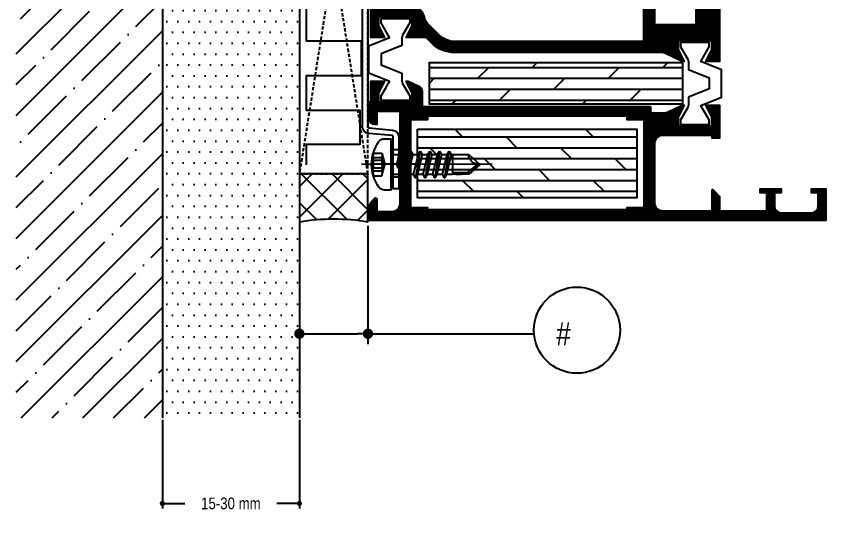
# Model space of a CAD drawing. Header units: millimetres. Extents: x -1821 to 14707, y -2864 to 1473.
# Drawn here: x 3459.9 to 3578, y -1457.4 to -1383.8 of the extents above; entities that cross this region are included whole.
import ezdxf

# ---------------------------------------------------------------- set-up
doc = ezdxf.new("R2010")
doc.units = ezdxf.units.MM
for name, pattern in [('AUSGEZOGEN', [0]), ('CENTER', [50.800000000000004, 31.75, -6.35, 6.35, -6.35]), ('GESTRICHELT', [0.75, 0.5, -0.25]), ('VERDECKT', [9.524999999999999, 6.35, -3.175])]:
    doc.linetypes.add(name, pattern=pattern)
for name, color, linetype in [('00TXT', 7, 'AUSGEZOGEN'), ('as_par', 3, 'Continuous'), ('as_sch', 3, 'Continuous'), ('CENT_18', 3, 'CENTER'), ('CENTER25', 2, 'CENTER'), ('CONST25', 2, 'Continuous'), ('CONST35', 7, 'Continuous'), ('DICHT_PAR', 3, 'Continuous'), ('HIDE_18', 3, 'VERDECKT'), ('HIDE_25', 2, 'GESTRICHELT'), ('is_par', 3, 'Continuous'), ('is_sch', 3, 'Continuous'), ('leiste_par', 3, 'Continuous')]:
    doc.layers.add(name, color=color, linetype=linetype)
doc.layers.add('AM_5', color=3, linetype='Continuous', lineweight=25)
doc.styles.add('BEMSTIL', font='8SIMPLEX.SHX', dxfattribs={"width": 0.85})
doc.dimstyles.new('Dok-1zu2-PUNKT', dxfattribs={"dimscale": 0.5, "dimtxt": 3.4, "dimasz": 1.5, "dimexe": 1.5, "dimexo": 0.6, "dimgap": 1.5, "dimtad": 0, "dimlfac": 2, "dimdsep": 46, "dimtxsty": 'BEMSTIL', "dimblk": 'PUNKT', "dimblk1": 'PUNKT', "dimblk2": 'PUNKT', "dimcen": 0, "dimclrd": 3, "dimclre": 3, "dimclrt": 3, "dimadec": 0, "dimazin": 0, "dimtfac": 0.7, "dimtofl": 0, "dimtmove": 0, "dimatfit": 3, "dimfxl": 1, "dimtolj": 1, "dimarcsym": 0})
doc.dimstyles.new('Dok-1zu2-PUNKT$0', dxfattribs={"dimscale": 0.5, "dimtxt": 3.4, "dimasz": 1.5, "dimexe": 1.5, "dimexo": 0.6, "dimgap": 1.5, "dimtad": 0, "dimlfac": 2, "dimdsep": 46, "dimtxsty": 'BEMSTIL', "dimblk": 'PUNKT', "dimblk1": 'PUNKT', "dimblk2": 'PUNKT', "dimcen": 0, "dimclrd": 3, "dimclre": 3, "dimclrt": 3, "dimadec": 0, "dimazin": 0, "dimtfac": 0.7, "dimtofl": 0, "dimtmove": 0, "dimatfit": 3, "dimfxl": 1, "dimtolj": 1, "dimarcsym": 0})

# ---------------------------------------------------------------- blocks, each defined once
blk = doc.blocks.new('B-LL1021351')
at = {"layer": 'as_sch'}
h = blk.add_hatch(dxfattribs=at)
h.set_pattern_fill('_U', color=256, scale=0.2, angle=90, style=0, pattern_type=0)
h.set_pattern_definition([(90, (8.079554182062125, 29.43989028141033), (-0.2, 1.224606353822377e-17), [])])
edge = h.paths.add_edge_path()
edge.add_line((16.80000014944312, 41.19727941421419), (15.90000024883136, 41.19727941421414))
edge.add_line((15.90000024883136, 41.19727941421414), (15.90000024883084, 43.21662934013875))
edge.add_arc((17.10000024883082, 43.21662934013915), 1.199999999999999, 155.0000000000003, 180.0000000000183, ccw=False)
edge.add_line((16.01243090438685, 43.72377125422798), (16.99999999999937, 45.84162001425037))
edge.add_line((16.99999999999937, 45.84162001425037), (16.99999999999937, 46.12367428397178))
edge.add_line((16.99999999999937, 46.12367428397178), (15.24721359549932, 45.24728108172175))
edge.add_line((15.24721359549932, 45.24728108172178), (13.99999999999936, 45.24728108172178))
edge.add_line((13.99999999999937, 45.24728108172178), (13.99999999999937, 50.14728108172179))
edge.add_line((13.99999999999937, 50.14728108172176), (15.24721359549933, 50.14728108172176))
edge.add_line((15.24721359549932, 50.14728108172176), (16.99999999999936, 49.27088787947173))
edge.add_line((16.99999999999937, 49.27088787947176), (16.99999999999937, 51.29728021635563))
edge.add_line((16.99999999999937, 51.29728021635563), (12.19999999999956, 51.29728344756904))
edge.add_line((12.19999999999956, 51.29728344756904), (12.19999999999956, 50.1972810817218))
edge.add_line((12.19999999999956, 50.1972810817218), (12.59999999999965, 50.1972810817218))
edge.add_line((12.59999999999965, 50.1972810817218), (12.59999999999965, 42.99728508172188))
edge.add_arc((11.39999999999965, 42.99728508172188), 1.199999999999999, -90, 0, ccw=False)
edge.add_line((11.39999999999965, 41.7972850817219), (2.799999999999741, 41.7972850817219))
edge.add_arc((2.799999999999741, 42.99728508172188), 1.200000000000003, 180, 270, ccw=False)
edge.add_line((1.599999999999739, 42.99728508172188), (1.599999999999739, 50.19728508172176))
edge.add_line((1.599999999999739, 50.19728508172176), (4.666364272416246, 50.19728508172187))
edge.add_line((4.666364272416246, 50.19728508172187), (4.705505270816687, 50.29177981090521))
edge.add_line((4.705505270816687, 50.29177981090521), (3.699999999999903, 51.29728508172172))
edge.add_line((3.699999999999903, 51.29728508172172), (1.599999999999739, 51.29728508172178))
edge.add_line((1.599999999999739, 51.29728508172178), (1.599999999999739, 58.1972850817219))
edge.add_line((1.599999999999739, 58.19728508172187), (4.200000000000017, 58.19728508172187))
edge.add_line((4.200000000000017, 58.19728508172187), (4.200000000000017, 57.19728508172187))
edge.add_line((4.200000000000017, 57.19728508172187), (4.800000000000011, 57.19728508172187))
edge.add_line((4.800000000000011, 57.19728508172187), (4.800000000000011, 60.29728508172187))
edge.add_line((4.800000000000011, 60.2972850817219), (4.200000000000017, 60.2972850817219))
edge.add_line((4.200000000000017, 60.2972850817219), (4.200000000000017, 59.2972850817219))
edge.add_line((4.200000000000017, 59.2972850817219), (2.300000000000011, 59.2972850817219))
edge.add_arc((2.300000000000011, 60.2972850817219), 1, 180, 270.0000000000001, ccw=False)
edge.add_line((1.300000000000011, 60.2972850817219), (1.300000000000011, 64.6972850817219))
edge.add_arc((2.300000000000011, 64.69728508172187), 0.999999999999998, 89.99999999999989, 180, ccw=False)
edge.add_line((2.300000000000011, 65.69728508172187), (4.200000000000017, 65.69728508172187))
edge.add_line((4.200000000000017, 65.69728508172187), (4.200000000000017, 64.69728508172187))
edge.add_line((4.200000000000017, 64.69728508172187), (4.800000000000011, 64.69728508172187))
edge.add_line((4.800000000000011, 64.69728508172187), (4.800000000000011, 66.79728508172187))
edge.add_line((4.800000000000011, 66.7972850817219), (0.2000000000000171, 66.7972850817219))
edge.add_line((0.2000000000000171, 66.7972850817219), (0.2000000000000171, 0.1999999999999886))
edge.add_line((0.2000000000000028, 0.1999999999999886), (1.895836943965719, 0.1999999999999886))
edge.add_arc((1.895836943965719, 2), 1.799999999999996, 269.9999999999999, 314.9999999999998)
edge.add_line((3.168629150101509, 0.7272077938642099), (3.476215948935334, 1.034794592698006))
edge.add_line((3.476215948935319, 1.034794592698006), (3.366364272416135, 1.300000000000011))
edge.add_line((3.366364272416149, 1.300000000000011), (1.500000000000014, 1.300000000000011))
edge.add_line((1.5, 1.300000000000011), (1.5, 3.5))
edge.add_arc((2.700000000000003, 3.5), 1.2, 90, 180, ccw=False)
edge.add_line((2.700000000000003, 4.699999999999989), (16.10000000000001, 4.699999999999989))
edge.add_line((16.10000000000001, 4.699999999999989), (16.10000000000001, 1.299999999999983))
edge.add_line((16.10000000000001, 1.300000000000011), (14.19999999999999, 1.300000000000011))
edge.add_line((14.19999999999999, 1.299999999999983), (14.2, 1))
edge.add_arc((15, 1), 0.7999999999999954, 180.0000000000002, 270.0000000000004)
edge.add_line((15, 0.1999999999999886), (17.49999999999972, 0.1999999999999886))
edge.add_line((17.49999999999972, 0.1999999999999886), (17.4999999999997, 0.3999999999999773))
edge.add_line((17.49999999999972, 0.3999999999999773), (20.49999999999972, 0.3999999999999773))
edge.add_line((20.49999999999972, 0.4000000000000057), (20.4999999999997, 2.426392202250042))
edge.add_line((20.4999999999997, 2.426392202250014), (18.74721359549966, 1.549999000000014))
edge.add_line((18.74721359549966, 1.549999000000014), (17.4999999999997, 1.549999000000014))
edge.add_line((17.4999999999997, 1.549999000000014), (17.4999999999997, 6.44999900000002))
edge.add_line((17.4999999999997, 6.44999900000002), (18.74721359549966, 6.44999900000002))
edge.add_line((18.74721359549966, 6.44999900000002), (20.49999999999969, 5.57360579775002))
edge.add_line((20.49999999999969, 5.573605797749991), (20.4999999999997, 5.856677160535128))
edge.add_line((20.4999999999997, 5.856677160535156), (19.78437991351552, 7.431041329999715))
edge.add_arc((19.05608673319308, 7.099998970934053), 0.7999999999999616, 24.44395506557918, 89.99999999999363)
edge.add_line((19.05608673319317, 7.899998970934007), (16.80000014944341, 7.899998970934547))
edge.add_line((16.80000014944341, 7.899998970934547), (16.80000014944312, 41.19727941421419))
h.paths.add_polyline_path([(15.40000024883075, 8.700004950186042), (14.90000024883098, 8.700004950186042), (14.90000024883098, 6.200004950186042), (2.100000248830895, 6.200004950185928), (2.100000248830895, 8.700004950186042), (1.800000144223361, 8.700004950186042), (1.800000036415028, 37.79727941421439), (2.100000248830895, 37.79727941421427), (2.100000248830895, 40.2972794142143), (14.90000024883099, 40.29727941421419), (14.90000024883098, 37.79727941421416), (15.40000024883075, 37.79727941421405)], flags=16)
at = {"layer": 'is_sch'}
h = blk.add_hatch(dxfattribs=at)
h.set_pattern_fill('_U', color=256, scale=0.2, angle=90, style=0, pattern_type=0)
h.set_pattern_definition([(90, (38.50046598677734, 28.12631000053418), (-0.2, 1.224606353822377e-17), [])])
edge = h.paths.add_edge_path()
edge.add_arc((29.49999990501244, 12.66879085624376), 4.799999999999851, 179.9999999999986, 225.0000000000408)
edge.add_line((26.10588735531954, 9.274678306546008), (26.90000009962769, 8.480565562239093))
edge.add_line((26.90000009962769, 8.480565562239093), (26.90000009962759, 5.571329875835858))
edge.add_line((26.90000009962759, 5.571329875835829), (28.65278650412762, 6.447723078085829))
edge.add_line((28.65278650412762, 6.447723078085858), (29.90000009962758, 6.447723078085858))
edge.add_line((29.90000009962758, 6.447723078085858), (29.90000009962758, 1.547723078085852))
edge.add_line((29.90000009962758, 1.547723078085852), (28.65278650412762, 1.547723078085852))
edge.add_line((28.65278650412762, 1.547723078085852), (26.90000009962758, 2.42411628033588))
edge.add_line((26.90000009962758, 2.42411628033588), (26.90000009962758, 0.3977241841755017))
edge.add_line((26.90000009962756, 0.3977241841755017), (33.00000013790861, 0.397727419909387))
edge.add_line((33.00000013790861, 0.397727419909387), (33.00000013790876, 1.497726215791999))
edge.add_line((33.00000013790876, 1.497726215792028), (31.30000008977686, 1.497726215791999))
edge.add_line((31.30000008977686, 1.497726215791999), (31.30000024738767, 4.697733063487249))
edge.add_line((31.30000024738767, 4.69773306348722), (45.70000015269619, 4.697734354117472))
edge.add_line((45.70000015269619, 4.6977343541175), (45.69999999508552, 1.497726215791999))
edge.add_line((45.69999999508552, 1.497726215791999), (44.00000013790877, 1.497726215791971))
edge.add_line((44.00000013790877, 1.497726215791999), (44.00000013790888, 0.3977274199265537))
edge.add_line((44.00000013790888, 0.3977274199265537), (50.10105171051465, 0.3977241841582497))
edge.add_line((50.10105171051465, 0.3977241841582497), (50.10105171051465, 2.424116280335767))
edge.add_line((50.10105171051465, 2.424116280335767), (48.34826530601461, 1.547723078085738))
edge.add_line((48.34826530601461, 1.547723078085738), (47.10105171051465, 1.547723078085738))
edge.add_line((47.10105171051465, 1.547723078085738), (47.10105171051465, 6.447723078085744))
edge.add_line((47.10105171051465, 6.447723078085744), (48.34826530601461, 6.447723078085744))
edge.add_line((48.34826530601461, 6.447723078085744), (50.10105168903021, 5.571329886577956))
edge.add_line((50.10105168903021, 5.571329886577956), (50.10105149588445, 8.480565557525523))
edge.add_line((50.10105149588445, 8.480565557525523), (50.89516423278344, 9.274678283762285))
edge.add_arc((47.50105170587366, 12.66879085624345), 4.800000000000043, 314.9999996153564, 360.000000000001)
edge.add_line((52.30105170587372, 12.66879085624353), (52.30105170587318, 42.78817162247995))
edge.add_arc((53.50105170587319, 42.78817162247998), 1.20000000000001, 155.0000000000013, 180.0000000000013, ccw=False)
edge.add_line((52.41348236142919, 43.29531353656878), (53.60097986375258, 45.84191014838927))
edge.add_line((53.60097986375258, 45.8419101483893), (53.60052286672153, 46.12437971369692))
edge.add_line((53.60052286672153, 46.12437971369692), (51.8472135954993, 45.24772507808581))
edge.add_line((51.8472135954993, 45.24772507808581), (50.59999999999934, 45.24772507808581))
edge.add_line((50.59999999999935, 45.24772507808581), (50.59999999999935, 50.14772507808581))
edge.add_line((50.59999999999935, 50.14772507808581), (51.8472135954993, 50.14772507808581))
edge.add_line((51.8472135954993, 50.14772507808581), (53.59999999999933, 49.27133187583578))
edge.add_line((53.59999999999935, 49.27133187583578), (53.59999999999935, 51.29772407808582))
edge.add_line((53.59999999999935, 51.29772407808582), (45.69999999999975, 51.29772407808602))
edge.add_line((45.69999999999976, 51.29772407808602), (45.69999999999956, 47.89772407809591))
edge.add_line((45.69999999999956, 47.89772407809593), (48.20000000012688, 47.89772407821894))
edge.add_line((48.20000000012688, 47.89772407821894), (48.19999999999523, 41.79772407808582))
edge.add_line((48.19999999999523, 41.79772407808582), (28.79999999999954, 41.79772407808582))
edge.add_line((28.79999999999954, 41.79772407808582), (28.79999999999978, 47.89772407808584))
edge.add_line((28.79999999999978, 47.89772407808584), (31.30000000000602, 47.89772407808607))
edge.add_line((31.30000000000602, 47.89772407808607), (31.30000000011587, 51.29772407820607))
edge.add_line((31.30000000011587, 51.29772407820607), (23.39999999999937, 51.29772407808878))
edge.add_line((23.39999999999937, 51.29772407808878), (23.39999999999937, 49.27133187583578))
edge.add_line((23.39999999999937, 49.27133187583578), (25.15278640449941, 50.14772507808581))
edge.add_line((25.15278640449941, 50.14772507808581), (26.39999999999937, 50.14772507808581))
edge.add_line((26.39999999999937, 50.14772507808581), (26.39999999999937, 45.24772507808581))
edge.add_line((26.39999999999937, 45.24772507808581), (25.15278640449941, 45.24772507808581))
edge.add_line((25.15278640449941, 45.24772507808581), (23.39999999999937, 46.12411828033584))
edge.add_line((23.39999999999937, 46.12411828033581), (23.39999999999935, 45.84206401061439))
edge.add_line((23.39999999999937, 45.84206401061439), (24.58756924945682, 43.29531353656859))
edge.add_arc((23.49999990501283, 42.78817162247975), 1.199999999999995, -3.979039320256561e-13, 24.999999999999773, ccw=False)
edge.add_line((24.69999990501283, 42.78817162247975), (24.6999999050126, 12.66879085624387))
edge = h.paths.add_edge_path(flags=16)
edge.add_arc((29.4999999050126, 12.66879085624387), 3.2, 180, 225.0000000000406)
edge.add_line((27.23725820521724, 10.40604915644533), (28.99476436794701, 8.64854299371612))
edge.add_arc((29.84329250537074, 9.497071131140103), 1.200000000000001, 225.0000000000093, 260.2405423695951)
edge.add_arc((29.2499998609641, 6.047722810356447), 2.3, 24.474416672083407, 80.24054236959518, ccw=False)
edge.add_arc((32.43551207269796, 7.497726930659013), 1.200000000000001, 204.4744166720833, 269.9999999999999)
edge.add_line((32.43551207269796, 6.297726930658996), (44.56553973744431, 6.297726930658996))
edge.add_arc((44.56553973744431, 7.497726930659013), 1.2, 269.9999999999998, 335.5255833279145)
edge.add_arc((47.75105194917813, 6.047722810356362), 2.3, 99.75946162770782, 155.5255833279147, ccw=False)
edge.add_arc((47.15775906412391, 9.497071089748289), 1.200000000000004, 279.7594616277084, 314.9999999999853)
edge.add_line((48.00628720154755, 8.648542952324192), (49.76379340566955, 10.40604915644528))
edge.add_arc((47.50105170587376, 12.66879085624322), 3.199999999999879, 314.9999999999725, 360.0000000000063)
edge.add_line((50.70105170587364, 12.66879085624359), (50.70105170587367, 40.19772407808563))
edge.add_line((50.70105170587367, 40.1977240780856), (26.29999990501237, 40.19772407808594))
edge.add_line((26.29999990501237, 40.19772407808594), (26.2999999050126, 12.6687908562439))
h = blk.add_hatch(dxfattribs=at)
h.set_pattern_fill('_U', color=256, scale=0.2, angle=90, style=0, pattern_type=0)
h.set_pattern_definition([(90, (67.36502765796459, 23.95932698303045), (-0.2, 1.224606353822377e-17), [])])
edge = h.paths.add_edge_path()
edge.add_line((76.79999999999964, 41.79817307444992), (64.79999999999964, 41.79817307444966))
edge.add_line((64.79999999999964, 41.79817307444969), (64.79999999999964, 44.39817307444972))
edge.add_line((64.79999999999964, 44.39817307444969), (66.37936788635221, 44.39817307444974))
edge.add_line((66.37936788635221, 44.39817307444974), (66.51477246289565, 44.65491951966993))
edge.add_arc((74.99999999999966, 50.31538890334934), 10.2, 180.0000000000001, 213.7071317649712, ccw=False)
edge.add_line((64.79999999999964, 50.31538890334934), (64.79999999999964, 51.29816807444985))
edge.add_line((64.79999999999964, 51.29816807444985), (59.99999999999937, 51.29816807444985))
edge.add_line((59.99999999999937, 51.29816807444985), (59.99999999999937, 49.27177587219981))
edge.add_line((59.99999999999937, 49.27177587219981), (61.75278640449943, 50.14816907444984))
edge.add_line((61.75278640449943, 50.14816907444981), (62.99999999999937, 50.14816907444981))
edge.add_line((62.99999999999937, 50.14816907444981), (62.99999999999937, 45.24816907444981))
edge.add_line((62.99999999999937, 45.24816907444983), (61.75278640449943, 45.24816907444983))
edge.add_line((61.75278640449943, 45.24816907444983), (59.99999999999937, 46.12456227669986))
edge.add_line((59.99999999999937, 46.12456227669986), (59.99999999999937, 45.84250798835745))
edge.add_line((59.99999999999937, 45.84250798835743), (60.98756897649452, 43.72465850240394))
edge.add_arc((59.89999954203961, 43.21751678134416), 1.200000000000013, -1.5290879673557356e-11, 24.999989830763127, ccw=False)
edge.add_line((61.09999954203963, 43.21751678134385), (61.09999954203909, 41.19816740694216))
edge.add_line((61.09999954203909, 41.19816740694216), (60.19999995042497, 41.19816740694228))
edge.add_line((60.19999995042497, 41.1981674069423), (60.19999995042465, 7.900886963661975))
edge.add_line((60.19999995042465, 7.900886963661975), (57.94391326680599, 7.900886963662089))
edge.add_arc((57.94391326680601, 7.100886963662219), 0.7999999999998861, 90, 155.5560449344181)
edge.add_line((57.21562008648365, 7.431929322727882), (56.49999999999949, 5.857565153263067))
edge.add_line((56.49999999999949, 5.857565153263067), (56.49999999999949, 5.574493790477902))
edge.add_line((56.49999999999949, 5.574493790477902), (58.25278640449953, 6.450886992727931))
edge.add_line((58.25278640449953, 6.450886992727931), (59.49999999999949, 6.450886992727931))
edge.add_line((59.49999999999949, 6.450886992727931), (59.49999999999949, 1.550886992727925))
edge.add_line((59.49999999999949, 1.550886992727925), (58.25278640449953, 1.550886992727925))
edge.add_line((58.25278640449953, 1.550886992727925), (56.49999999999949, 2.427280194977953))
edge.add_line((56.49999999999949, 2.427280194977953), (56.49999999999949, 0.4008879927279168))
edge.add_line((56.49999999999949, 0.4008879927279168), (59.49999999999949, 0.4008879927279168))
edge.add_line((59.49999999999949, 0.4008879927279168), (59.49999999999949, 0.200887992727985))
edge.add_line((59.49999999999949, 0.200887992727985), (61.99999999999966, 0.2008879927280418))
edge.add_arc((61.99999999999966, 1.000887992728025), 0.7999999999999987, 270.0000000000001, 360.0000000000002)
edge.add_line((62.79999999999964, 1.000887992728025), (62.79999999999964, 1.300887992728008))
edge.add_line((62.79999999999964, 1.300887992728036), (60.89999999999964, 1.300887992728036))
edge.add_line((60.89999999999964, 1.300887992728036), (60.89999999999964, 4.700887992728042))
edge.add_line((60.89999999999964, 4.700887992728042), (74.29999999999964, 4.700887992728042))
edge.add_arc((74.29999999999964, 3.500887992728025), 1.2, 0, 90, ccw=False)
edge.add_line((75.49999999999966, 3.500887992728025), (75.49999999999966, 1.300887992728008))
edge.add_line((75.49999999999966, 1.300887992728036), (73.63363572758351, 1.300887992728036))
edge.add_line((73.63363572758351, 1.300887992728036), (73.52378405106435, 1.035682585426031))
edge.add_line((73.52378405106433, 1.035682585426031), (73.83137084989812, 0.728095786592263))
edge.add_arc((75.10416305603394, 2.000887992728025), 1.800000000000004, 224.9999999999999, 269.9999999999999)
edge.add_line((75.10416305603394, 0.2008879927280418), (76.79999999999967, 0.2008879927280418))
edge.add_line((76.79999999999964, 0.2008879927280418), (76.79999999999964, 41.79817307444995))
h.paths.add_polyline_path([(75.20000016284126, 37.79816740694244), (74.89999995042498, 37.79816740694233), (74.89999995042544, 40.29816740694235), (62.09999995042486, 40.29816740694224), (62.09999995042486, 37.79816740694221), (61.59999995042486, 37.79816740694216), (61.59999995042486, 8.700892942914152), (62.09999995042466, 8.700892942914095), (62.09999995042466, 6.200892942914066), (74.89999995042544, 6.200892942913981), (74.89999995042498, 8.700892942914095), (75.200000055032, 8.700892942914095)], flags=16)
at = {"layer": 'as_par'}
blk.add_lwpolyline([(16.80000014944312, 41.19727941421419), (15.90000024883136, 41.19727941421414), (15.90000024883082, 43.21662934013875, -0.1095178116833212), (16.01243090438685, 43.72377125422798), (16.99999999999937, 45.84162001425037), (16.99999999999937, 46.12367428397178), (15.24721359549932, 45.24728108172178), (13.99999999999937, 45.24728108172178), (13.99999999999937, 50.14728108172176), (15.24721359549932, 50.14728108172176), (16.99999999999937, 49.27088787947176), (16.99999999999937, 51.29728021635563), (12.19999999999956, 51.29728344756904), (12.19999999999956, 50.1972810817218), (12.59999999999965, 50.1972810817218), (12.59999999999964, 42.99728508172188, -0.414213562373096), (11.39999999999965, 41.7972850817219), (2.799999999999741, 41.7972850817219, -0.4142135623730958), (1.599999999999739, 42.99728508172188), (1.599999999999739, 50.19728508172176), (4.666364272416246, 50.19728508172187), (4.705505270816687, 50.29177981090521), (3.699999999999903, 51.29728508172172), (1.599999999999739, 51.29728508172178), (1.599999999999739, 58.19728508172187), (4.200000000000017, 58.19728508172187), (4.200000000000017, 57.19728508172187), (4.800000000000011, 57.19728508172187), (4.800000000000011, 60.2972850817219), (4.200000000000017, 60.2972850817219), (4.200000000000017, 59.2972850817219), (2.300000000000011, 59.2972850817219, -0.4142135623730964), (1.300000000000011, 60.2972850817219), (1.300000000000011, 64.69728508172187, -0.4142135623730961), (2.300000000000011, 65.69728508172187), (4.200000000000017, 65.69728508172187), (4.200000000000017, 64.69728508172187), (4.800000000000011, 64.69728508172187), (4.800000000000011, 66.7972850817219), (0.2000000000000171, 66.7972850817219), (0.2000000000000028, 0.1999999999999886), (1.895836943965719, 0.1999999999999886, 0.1989123673796578), (3.168629150101509, 0.7272077938642099), (3.476215948935319, 1.034794592698006), (3.366364272416149, 1.300000000000011), (1.5, 1.300000000000011), (1.5, 3.5, -0.4142135623730948), (2.700000000000003, 4.699999999999989), (16.10000000000001, 4.699999999999989), (16.10000000000001, 1.300000000000011), (14.19999999999999, 1.299999999999983), (14.2, 1, 0.4142135623730958), (15, 0.1999999999999886), (17.49999999999972, 0.1999999999999886), (17.49999999999972, 0.3999999999999773), (20.49999999999972, 0.4000000000000057), (20.4999999999997, 2.426392202250014), (18.74721359549966, 1.549999000000014), (17.4999999999997, 1.549999000000014), (17.4999999999997, 6.44999900000002), (18.74721359549966, 6.44999900000002), (20.49999999999969, 5.573605797749991), (20.4999999999997, 5.856677160535156), (19.78437991351552, 7.431041329999715, 0.2941076137054389), (19.05608673319317, 7.899998970934007), (16.80000014944341, 7.899998970934547), (16.80000014944312, 41.19727941421419)], format="xyb", close=True, dxfattribs=at)
blk.add_lwpolyline([(15.40000024883075, 8.700004950186042), (14.90000024883098, 8.700004950186042), (14.90000024883098, 6.200004950186042), (2.100000248830895, 6.200004950185928), (2.100000248830895, 8.700004950186042), (1.800000144223361, 8.700004950186042), (1.800000036415028, 37.79727941421439), (2.100000248830895, 37.79727941421427), (2.100000248830895, 40.2972794142143), (14.90000024883099, 40.29727941421419), (14.90000024883098, 37.79727941421416), (15.40000024883075, 37.79727941421405), (15.40000024883075, 8.700004950186042)], close=True, dxfattribs=at)
at = {"layer": 'is_par'}
for points in [[(24.6999999050126, 12.66879085624387, 0.1989123673798495), (26.10588735531954, 9.274678306546008), (26.90000009962769, 8.480565562239093), (26.90000009962759, 5.571329875835829), (28.65278650412762, 6.447723078085858), (29.90000009962758, 6.447723078085858), (29.90000009962758, 1.547723078085852), (28.65278650412762, 1.547723078085852), (26.90000009962758, 2.42411628033588), (26.90000009962756, 0.3977241841755017), (33.00000013790861, 0.397727419909387), (33.00000013790876, 1.497726215792028), (31.30000008977686, 1.497726215791999), (31.30000024738767, 4.69773306348722), (45.70000015269619, 4.6977343541175), (45.69999999508552, 1.497726215791999), (44.00000013790877, 1.497726215791999), (44.00000013790888, 0.3977274199265537), (50.10105171051465, 0.3977241841582497), (50.10105171051465, 2.424116280335767), (48.34826530601461, 1.547723078085738), (47.10105171051465, 1.547723078085738), (47.10105171051465, 6.447723078085744), (48.34826530601461, 6.447723078085744), (50.10105168903021, 5.571329886577956), (50.10105149588445, 8.480565557525523), (50.89516423278344, 9.274678283762313, 0.1989123691243912), (52.30105170587372, 12.66879085624353), (52.30105170587318, 42.78817162247995, -0.109517811683242), (52.41348236142919, 43.29531353656878), (53.60097986375258, 45.8419101483893), (53.60052286672153, 46.12437971369692), (51.8472135954993, 45.24772507808581), (50.59999999999935, 45.24772507808581), (50.59999999999935, 50.14772507808581), (51.8472135954993, 50.14772507808581), (53.59999999999935, 49.27133187583578), (53.59999999999935, 51.29772407808582), (45.69999999999976, 51.29772407808602), (45.69999999999956, 47.89772407809593), (48.20000000012688, 47.89772407821894), (48.19999999999523, 41.79772407808582), (28.79999999999954, 41.79772407808582), (28.79999999999978, 47.89772407808584), (31.30000000000602, 47.89772407808607), (31.30000000011587, 51.29772407820607), (23.39999999999937, 51.29772407808878), (23.39999999999937, 49.27133187583578), (25.15278640449941, 50.14772507808581), (26.39999999999937, 50.14772507808581), (26.39999999999937, 45.24772507808581), (25.15278640449941, 45.24772507808581), (23.39999999999937, 46.12411828033581), (23.39999999999937, 45.84206401061439), (24.58756924945681, 43.29531353656859, -0.1095178116832422), (24.69999990501283, 42.78817162247975), (24.6999999050126, 12.66879085624387)], [(76.79999999999964, 41.79817307444992), (64.79999999999964, 41.79817307444969), (64.79999999999964, 44.39817307444969), (66.37936788635221, 44.39817307444974), (66.51477246289565, 44.65491951966993, -0.1481448291565296), (64.79999999999964, 50.31538890334934), (64.79999999999964, 51.29816807444985), (59.99999999999937, 51.29816807444985), (59.99999999999937, 49.27177587219981), (61.75278640449943, 50.14816907444981), (62.99999999999937, 50.14816907444981), (62.99999999999937, 45.24816907444983), (61.75278640449943, 45.24816907444983), (59.99999999999937, 46.12456227669986), (59.99999999999937, 45.84250798835743), (60.98756897649452, 43.72465850240394, -0.1095177667794425), (61.09999954203963, 43.21751678134385), (61.09999954203909, 41.19816740694216), (60.19999995042497, 41.1981674069423), (60.19999995042465, 7.900886963661975), (57.94391326680601, 7.900886963662089, 0.294107613705456), (57.21562008648365, 7.431929322727882), (56.49999999999949, 5.857565153263067), (56.49999999999949, 5.574493790477902), (58.25278640449953, 6.450886992727931), (59.49999999999949, 6.450886992727931), (59.49999999999949, 1.550886992727925), (58.25278640449953, 1.550886992727925), (56.49999999999949, 2.427280194977953), (56.49999999999949, 0.4008879927279168), (59.49999999999949, 0.4008879927279168), (59.49999999999949, 0.200887992727985), (61.99999999999966, 0.2008879927280418, 0.4142135623730955), (62.79999999999964, 1.000887992728025), (62.79999999999964, 1.300887992728036), (60.89999999999964, 1.300887992728036), (60.89999999999964, 4.700887992728042), (74.29999999999964, 4.700887992728042, -0.4142135623730948), (75.49999999999966, 3.500887992728025), (75.49999999999966, 1.300887992728036), (73.63363572758351, 1.300887992728036), (73.52378405106433, 1.035682585426031), (73.83137084989815, 0.7280957865922346, 0.1989123673796581), (75.10416305603394, 0.2008879927280418), (76.79999999999964, 0.2008879927280418), (76.79999999999964, 41.79817307444992)], [(26.2999999050126, 12.66879085624387, 0.198912367379842), (27.23725820521724, 10.40604915644533), (28.99476436794701, 8.64854299371612, 0.1549893230359022), (29.63987788443131, 8.314437421157123, -0.2482443721165699), (31.34333645724635, 7.00058266084099, 0.2939632085654071), (32.43551207269796, 6.297726930658996), (44.56553973744431, 6.297726930658996, 0.2939632085653976), (45.65771535289591, 7.000582660840934, -0.2482443536001977), (47.36117376757109, 8.314437393956752, 0.1549893051753763), (48.00628720154755, 8.648542952324192), (49.76379340566955, 10.40604915644528, 0.1989123673798115), (50.70105170587364, 12.66879085624359), (50.70105170587367, 40.1977240780856), (26.29999990501237, 40.19772407808594), (26.2999999050126, 12.66879085624387)]]:
    blk.add_lwpolyline(points, format="xyb", close=True, dxfattribs=at)
blk.add_lwpolyline([(75.20000016284126, 37.79816740694244), (74.89999995042498, 37.79816740694233), (74.89999995042544, 40.29816740694235), (62.09999995042486, 40.29816740694224), (62.09999995042486, 37.79816740694221), (61.59999995042486, 37.79816740694216), (61.59999995042486, 8.700892942914152), (62.09999995042466, 8.700892942914095), (62.09999995042466, 6.200892942914066), (74.89999995042544, 6.200892942913981), (74.89999995042498, 8.700892942914095), (75.200000055032, 8.700892942914095), (75.20000016284126, 37.79816740694244)], close=True, dxfattribs=at)
at = {"layer": 'leiste_par'}
for points in [[(18.185190441465, 46.75728100949462), (17.06621800064485, 46.75728108172177, 0.131652079472951), (16.66121800059267, 46.64876133610213), (14.85809002390086, 45.60772507808579), (14.20999999999938, 45.60772507808579), (14.20999999999938, 49.78772507808577), (14.85809002353373, 49.78772507808577), (16.19499409292776, 49.01586315374044), (16.68287609846928, 48.73329623492381), (16.99171902354941, 48.55498621641331), (18.20674455880217, 51.56228115438429), (22.1932544432792, 51.56228115438429), (23.40828234753293, 48.55498283165508), (25.54191165426688, 49.78772507808583), (26.18999999999937, 49.78772507808583), (26.18999999999937, 45.60772507808585), (25.5419099760979, 45.60772507808582), (23.73878199940606, 46.64876133610213, 0.1316520794729206), (23.33378201575391, 46.75728108172174), (22.21480855853373, 46.75728100949459), (20.9926296134727, 49.78228115438435), (19.40736938652604, 49.78228115438435), (18.185190441465, 46.75728100949462)], [(54.78519044146499, 46.75772500585865), (53.66621800064485, 46.7577250780858, 0.131652079472951), (53.26121800059266, 46.64920533246615), (51.45809002390085, 45.60816907444982), (50.80999999999938, 45.60816907444982), (50.80999999999938, 49.7881690744498), (51.45809002353373, 49.7881690744498), (52.79499409292775, 49.01630715010447), (53.28287609846927, 48.73374023128784), (53.5917190235494, 48.55543021277734), (54.80674455880217, 51.56272515074832), (58.7932544432792, 51.56272515074832), (60.00828234753291, 48.55542682801911), (62.14191165426686, 49.78816907444985), (62.78999999999937, 49.78816907444985), (62.78999999999937, 45.60816907444988), (62.14190997609788, 45.60816907444985), (60.33878199940605, 46.64920533246615, 0.1316520794729206), (59.93378201575391, 46.75772507808577), (58.81480855853373, 46.75772500585862), (57.5926296134727, 49.78272515074838), (56.00736938652604, 49.78272515074838), (54.78519044146499, 46.75772500585865)], [(21.68519044146532, 4.939999072227153), (20.56621800064518, 4.939999, -0.131652079472951), (20.161218000593, 5.048518745619646), (18.35809002390118, 6.089555003635979), (17.70999999999971, 6.089555003635979), (17.70999999999971, 1.909555003636001), (18.35809002353406, 1.909555003636001), (19.69499409292808, 2.681416927981331), (20.18287609846961, 2.963983846797959), (20.49171902354973, 3.14229386530846), (21.7067445588025, 0.1349989273374774), (25.69325444327953, 0.1349989273374774), (26.90828234753326, 3.14229725006669), (29.04191165426721, 1.909555003635944), (29.68999999999971, 1.909555003635944), (29.6899999999997, 6.089555003635923), (29.04190997609822, 6.089555003635951), (27.23878199940637, 5.048518745619646, -0.1316520794729206), (26.83378201575424, 4.939999000000029), (25.71480855853406, 4.939999072227181), (24.49262961347303, 1.914998927337422), (22.90736938652637, 1.914998927337422), (21.68519044146532, 4.939999072227153)], [(51.28624215198028, 4.937723150312905), (50.16726971116013, 4.937723078085753, -0.131652079472951), (49.76226971110795, 5.046242823705398), (47.95914173441614, 6.087279081721732), (47.31105171051466, 6.087279081721732), (47.31105171051466, 1.907279081721754), (47.95914173404901, 1.907279081721754), (49.29604580344304, 2.679141006067084), (49.78392780898456, 2.961707924883711), (50.09277073406469, 3.140017943394213), (51.30779626931745, 0.1327230054232302), (55.29430615379448, 0.1327230054232302), (56.50933405804821, 3.140021328152443), (58.64296336478216, 1.907279081721697), (59.29105171051467, 1.907279081721697), (59.29105171051465, 6.087279081721675), (58.64296168661318, 6.087279081721704), (56.83983370992132, 5.046242823705398, -0.1316520794729206), (56.43483372626919, 4.937723078085781), (55.31586026904901, 4.937723150312934), (54.09368132398798, 1.912723005423175), (52.50842109704132, 1.912723005423175), (51.28624215198028, 4.937723150312905)]]:
    blk.add_lwpolyline(points, format="xyb", close=True, dxfattribs=at)
blk = doc.blocks.new('PUNKT')
at = {"color": 0, "linetype": 'Continuous'}
blk.add_line((-0.5, 0), (-1, 0), dxfattribs=at)
at = {"color": 0, "linetype": 'Continuous', "const_width": 0.5}
blk.add_lwpolyline([(-0.25, 0, 1), (0.25, 0, 1)], format="xyb", close=True, dxfattribs=at)
blk = doc.blocks.new('*D97')
at = {"layer": 'AM_5', "color": 3, "lineweight": -2, "transparency": 16777216}
for p, q in [((3481.176164632873, -1442.664055838585), (3481.176164632873, -1455.63599684566)), ((3501.17147255348, -1442.664055838585), (3501.17147255348, -1455.63599684566)), ((3481.926164632873, -1454.88599684566), (3484.471794783653, -1454.88599684566)), ((3500.42147255348, -1454.88599684566), (3497.8758424027, -1454.88599684566))]:
    blk.add_line(p, q, dxfattribs=at)
at = {"layer": 'Defpoints', "color": 0, "transparency": 16777216}
for p in [(3481.176164632873, -1442.364055838585), (3501.17147255348, -1442.364055838585), (3481.176164632873, -1454.88599684566)]:
    blk.add_point(p, dxfattribs=at)
at = {"layer": 'AM_5', "color": 3, "lineweight": -2, "transparency": 16777216, "xscale": 0.75, "yscale": 0.75, "zscale": 0.75, "rotation": 180}
blk.add_blockref('PUNKT', (3481.176164632873, -1454.88599684566), dxfattribs=at)
at = {"layer": 'AM_5', "color": 3, "lineweight": -2, "transparency": 16777216, "xscale": 0.75, "yscale": 0.75, "zscale": 0.75}
blk.add_blockref('PUNKT', (3501.17147255348, -1454.88599684566), dxfattribs=at)
at = {"layer": 'AM_5', "color": 3, "transparency": 16777216, "insert": (3491.173818593176, -1454.88599684566), "char_height": 1.7, "attachment_point": 5, "style": 'BEMSTIL'}
blk.add_mtext('\\A1;15-30 mm', dxfattribs=at)
blk = doc.blocks.new('LL4090045')
at = {"layer": 'DICHT_PAR'}
h = blk.add_hatch(dxfattribs=at)
h.set_pattern_fill('DOLMIT', color=256, scale=0.25, angle=90, style=0)
h.set_pattern_definition([(90, (5.100000000000186, 23), (-1.5875, 9.720312933465119e-17), []), (135, (5.100000000000186, 23), (-3.174997835875247, -3.174997835875246), [2.245065, -4.490125])])
h.paths.add_polyline_path([(-1.699999999999813, 16), (-11.69999999999981, 16), (-11.69999999999981, -16), (-1.699999999999813, -16)])
blk.add_lwpolyline([(-1.699999999999813, -16), (-1.699999999999813, 16), (-11.69999999999981, 16), (-11.69999999999981, -16)], close=True, dxfattribs=at)
blk = doc.blocks.new('LL4090060')
at = {"layer": 'DICHT_PAR'}
h = blk.add_hatch(dxfattribs=at)
h.set_pattern_fill('DOLMIT', color=256, scale=0.25, angle=90, style=0)
h.set_pattern_definition([(90, (13.69999935055596, -18.825), (-1.5875, 9.720312933465119e-17), []), (135, (13.69999935055596, -18.825), (-3.174997835875247, -3.174997835875246), [2.245065, -4.490125])])
h.paths.add_polyline_path([(6.199999350555949, -0.8250000000000028), (0.1999993505559488, -0.8250000000000028), (0.1999993505559488, -37.825), (6.199999350555949, -37.825)])
blk.add_lwpolyline([(6.199999350555949, -37.825), (6.199999350555949, -0.8250000000000028), (0.1999993505559488, -0.8250000000000028), (0.1999993505559488, -37.825)], close=True, dxfattribs=at)
blk = doc.blocks.new('*D94')
at = {"layer": 'AM_5', "color": 3, "lineweight": -2, "transparency": 16777216}
for p, q in [((3501.170582326963, -1414.364055838586), (3501.170582326963, -1431.611160414333)), ((3511.170582326963, -1414.364055838586), (3511.170582326963, -1431.611160414333)), ((3502.670582326963, -1430.111160414333), (3509.670582326963, -1430.111160414333)), ((3511.170582326963, -1430.111160414333), (3535.32536380096, -1430.111160414333))]:
    blk.add_line(p, q, dxfattribs=at)
at = {"layer": 'Defpoints', "color": 0, "transparency": 16777216}
for p in [(3501.170582326963, -1413.764055838586), (3511.170582326963, -1413.764055838586), (3511.170582326963, -1430.111160414333)]:
    blk.add_point(p, dxfattribs=at)
at = {"layer": 'AM_5', "color": 3, "lineweight": -2, "transparency": 16777216, "xscale": 1.5, "yscale": 1.5, "zscale": 1.5, "rotation": 180}
blk.add_blockref('PUNKT', (3501.170582326963, -1430.111160414333), dxfattribs=at)
at = {"layer": 'AM_5', "color": 3, "lineweight": -2, "transparency": 16777216, "xscale": 1.5, "yscale": 1.5, "zscale": 1.5}
blk.add_blockref('PUNKT', (3511.170582326963, -1430.111160414333), dxfattribs=at)
at = {"layer": 'AM_5', "color": 3, "transparency": 16777216, "insert": (3539.164887610483, -1430.111160414333), "char_height": 3.4, "attachment_point": 5, "style": 'BEMSTIL'}
blk.add_mtext('\\A1; #', dxfattribs=at)
blk = doc.blocks.new('WS4070448')
for p, q in [((6.61725692111645, -8.639359081321516), (6.61725692111645, -11.00311480052579)), ((6.61725692111645, -8.639359081321516), (9.517256921116541, -8.639359081321516)), ((9.517256921116541, -11.00311480052579), (9.517256921116541, -8.639359081321516)), ((6.61725692111645, -11.00311480052579), (8.067256921116496, -12.63935908132152)), ((8.067256921116496, -12.63935908132152), (9.517256921116541, -11.00311480052579))]:
    blk.add_line(p, q)
blk.add_lwpolyline([(11.39017358778314, 2.114399939326205, 0.3148562194916155), (4.744340254449881, 2.114399939326205, 0.244911807885714), (4.31725692111651, 1.294786315076664), (4.31725692111651, 0.3606409186785697), (11.81725692111651, 0.3606409186785697), (11.81725692111651, 1.294786315076664, 0.244911807885716), (11.39017358778314, 2.114399939326205, 0.1382912330068625)], format="xyb")
for points in [[(6.117256921116464, -1.139359081321317), (6.617256921116464, -1.428034215916085), (8.06725692111651, -1.08419660353465), (8.56725692111651, -0.707357978585577), (8.06725692111651, -0.5068463343449991), (6.617256921116464, -0.8506839467264342)], [(6.117256921116464, -2.539359081321294), (6.617256921116464, -2.828034215916063), (9.517256921116555, -2.140358991153079), (10.01725692111656, -1.851683856558196), (9.517256921116555, -1.563008721963428), (6.617256921116464, -2.250683946726411)], [(6.117256921116464, -3.939359081321271), (6.617256921116464, -4.22803421591604), (9.517256921116555, -3.540358991153056), (10.01725692111656, -3.251683856558287), (9.517256921116555, -2.963008721963405), (6.617256921116464, -3.650683946726502)], [(6.117256921116464, -5.339359081321362), (6.617256921116464, -5.628034215916131), (9.517256921116555, -4.940358991153147), (10.01725692111656, -4.651683856558265), (9.517256921116555, -4.363008721963496), (6.617256921116464, -5.05068394672648)], [(6.117256921116464, -6.739359081321339), (6.617256921116464, -7.028034215916108), (9.517256921116555, -6.340358991153124), (10.01725692111656, -6.051683856558356), (9.517256921116555, -5.763008721963473), (6.617256921116464, -6.450683946726571)], [(6.117256921116464, -8.13935908132143), (6.617256921116464, -8.428034215916199), (9.517256921116555, -7.740358991153215), (10.01725692111656, -7.451683856558333), (9.517256921116555, -7.163008721963564), (6.617256921116464, -7.850683946726548)]]:
    blk.add_lwpolyline(points, close=True)
for points in [[(6.117256921116464, -1.139359081321317), (8.56725692111651, -0.707357978585577)], [(6.617256921116464, -0.1393590813214303), (6.617256921116464, -0.8506839467264342)], [(9.517256921116555, -0.1393590813214303), (9.517256921116555, -1.563008721963428)], [(6.117256921116464, -2.539359081321294), (10.01725692111656, -1.851683856558196)], [(6.617256921116464, -1.428034215916085), (6.617256921116464, -1.850683946726662)], [(6.617256921116464, -1.428034215915972), (6.617256921116464, -2.250683946726411)], [(6.617256921116464, -1.428034215916085), (6.617256921116464, -2.250683946726411)], [(9.517256921116555, -2.140358991153079), (9.517256921116555, -2.963008721963405)], [(6.117256921116464, -3.939359081321271), (10.01725692111656, -3.251683856558287)], [(6.617256921116464, -2.828034215916063), (6.617256921116464, -3.650683946726389)], [(9.517256921116555, -3.540358991153056), (9.517256921116555, -4.363008721963496)], [(6.117256921116464, -5.339359081321362), (10.01725692111656, -4.651683856558265)], [(6.617256921116464, -4.22803421591604), (6.617256921116464, -5.05068394672648)], [(6.617256921116464, -5.628034215916131), (6.617256921116464, -6.450683946726457)], [(9.517256921116555, -4.940358991153147), (9.517256921116555, -5.763008721963473)], [(6.117256921116464, -6.739359081321339), (10.01725692111656, -6.051683856558356)], [(6.617256921116464, -7.028034215916108), (6.617256921116464, -7.850683946726548)], [(9.517256921116555, -6.340358991153124), (9.517256921116555, -7.163008721963564)], [(6.117256921116464, -8.13935908132143), (10.01725692111656, -7.451683856558333)], [(9.517256921116555, -7.740358991153215), (9.517256921116555, -8.63935908132143)], [(6.617256921116464, -8.428034215916199), (6.617256921116464, -8.63935908132143)], [(9.267256921116555, -8.63935908132143), (9.267256921116555, -10.88653788598694), (8.100687889319275, -12.28495534589953)], [(9.517256921116555, -9.140358991153192), (9.517256921116555, -9.963008721963632)], [(6.617256921116464, -9.828034215916176), (6.617256921116464, -10.65068394672662)]]:
    blk.add_lwpolyline(points)
for centre, radius, start, end in [((6.117256921116464, -0.1393590813214303), 0.5, 0, 90), ((10.01725692111656, -0.1393590813214303), 0.5, 90, 180), ((6.608770647169436, -12.47123468863523), 1.46814441479989, 353.4243546898833, 89.66881296982747)]:
    blk.add_arc(centre, radius, start, end)
at = {"layer": 'CENT_18'}
blk.add_line((8.051324099384601, -14.39948361255352), (8.067256921116496, 4.660640918678553), dxfattribs=at)
at = {"layer": 'HIDE_18'}
for p, q in [((7.095590298616457, 1.693974918678634), (7.095590298616457, 3.078670647065735)), ((7.507789093673637, 1.693974918678634), (7.507789093673637, 2.967171702408848)), ((8.626724748559354, 1.693974918678634), (8.626724748559354, 2.967171702408848)), ((9.03892354361642, 1.693974918678634), (9.03892354361642, 3.078670647065735))]:
    blk.add_line(p, q, dxfattribs=at)
for points in [[(6.417257671116445, 2.920991849600028), (6.417257671116445, 1.693974918678606)], [(9.71725617111646, 2.920991849600028), (9.71725617111646, 1.693974918678606)], [(6.417257671116445, 1.693974918678606), (8.06725692111651, 1.251858952129083)], [(9.71725617111646, 1.693974918678606), (8.06725692111651, 1.251858952129083)]]:
    blk.add_lwpolyline(points, dxfattribs=at)
for centre, radius, start, end in [((6.477833716567616, 4.198323827732139), 1.278767547148902, 267.2848457777188, 298.8872446147255), ((8.06725692111651, 5.853135295953763), 2.939692180009696, 250.6988425741186, 289.3011574258814), ((9.656680125665403, 4.198323827732139), 1.278767547148902, 241.1127553852741, 272.7151542222811), ((6.756423984866402, 2.851153472017387), 1.205859026872558, 253.6642630842155, 286.3357369157983), ((8.067256921116623, 11.77548796901581), 10.12822992478941, 264.4947782301543, 275.5052217698424), ((9.378089857366618, 2.851153472017955), 1.205859026873062, 253.6642630842089, 286.3357369157813)]:
    blk.add_arc(centre, radius, start, end, dxfattribs=at)
blk = doc.blocks.new('WI4080202')
blk.add_lwpolyline([(-29.48325693051129, 2.300000000000118, -0.3888787318529908), (-28.48706223241948, 1.387155742747773), (-28.21544610951105, -1.717430748369289, 0.3888787318529907), (-28.0162071698926, -1.899999599819928), (-20.88378352581526, -1.899999599819758, 0.3888787318529907), (-20.68454458619681, -1.717430748369459), (-20.41292846328815, 1.387155742747776, -0.3888787318529907), (-19.41673376519657, 2.300000000000122), (-0.1999999999998181, 2.300000000000127, -0.414213562373095), (0.8000000000001819, 1.300000000000127), (0.8000000000001819, -5.684341886080801e-14, -0.414213562373095), (-0.1999999999998181, -1.000000000000057), (-1.699999999999818, -1.000000000000057), (-1.699999999999818, -0.1999999999998749), (-0.1999999999998181, -0.1999999999998749, 0.4142135623731117), (0, 0), (0, 1.300000000000127, 0.4142135623731117), (-0.1999999999998181, 1.500000000000002), (-19.41673376519657, 1.500000000000167, 0.3888787318529743), (-19.61597270481502, 1.317431148549641), (-19.88758882772345, -1.787155342567594, -0.3888787318529907), (-20.88378352581526, -2.69999959981994), (-28.0162071698926, -2.69999959981994, -0.3888787318529907), (-29.01240186798418, -1.787155342567594), (-29.28401799089283, 1.317431148549467, 0.3888787318529908), (-29.48325693051129, 1.500000000000107), (-49.11672446090415, 1.499999999999931, 0.3888787318530236), (-49.31596340052238, 1.317431148549632), (-49.61382596208682, -2.087153509164708, -0.3888787318530562), (-50.61002066017841, -2.999997766417053), (-58.2000000000005, -2.999997766417057), (-58.2000000000005, -2.199997766416875), (-50.61002066017841, -2.199997766416871, 0.3888787318530562), (-50.41078172055995, -2.017428914966573), (-50.11291915899574, 1.387155742747767, -0.3888787318529907), (-49.11672446090415, 2.300000000000169), (-29.48325693051129, 2.300000000000118)], format="xyb", close=True)
for points in [[(-56.44784405713563, -2.199997766416875), (-56.44784405713563, -2.999997766417057)], [(-52.44784405713563, -2.199997766416871), (-52.44784405713563, -2.999997766417053)]]:
    blk.add_lwpolyline(points)
at = {"layer": 'CENTER25'}
for p, q in [((-54.60000000000059, -6.031587835803879), (-54.60000000000059, 0.7551045396416907)), ((-24.44999534785393, 1.089744308805443), (-24.44999534785393, -5.582265911177451))]:
    blk.add_line(p, q, dxfattribs=at)

msp = doc.modelspace()

# ---------------------------------------------------------------- hatches: boundary and pattern name
at = {"layer": 'CONST25'}
h = msp.add_hatch(dxfattribs=at)
h.set_pattern_fill('ANSI35', color=256, style=0)
h.set_pattern_definition([(45, (3237.066986458143, -1683.881423856953), (-4.490128060534576, 4.490128060534577), []), (45, (3241.557116458142, -1683.881423856953), (-4.490128060534576, 4.490128060534577), [7.9375, -1.5875, 0, -1.5875])])
h.paths.add_polyline_path([(3481.176164632873, -1380.150575175884), (3459.850635581344, -1380.150575175884), (3459.850635581344, -1442.393595892049), (3481.176164632873, -1442.393595892049)])
h.paths.add_polyline_path([(3481.176164632872, -1375.177375797367), (3459.850635581344, -1375.153561737699), (3459.850635581344, -1380.150575175884), (3481.176164632873, -1380.150575175884)])
h.paths.add_polyline_path([(3481.176164632873, -1370.150575175884), (3459.850635581344, -1370.150575175884), (3459.850635581344, -1375.153561737699), (3481.176164632872, -1375.177375797367)])
h.paths.add_polyline_path([(3481.176164632872, -1308.164056073391), (3459.850635581344, -1308.164056073391), (3459.850635581344, -1370.150575175884), (3481.176164632872, -1370.150575175884)])
h = msp.add_hatch(dxfattribs=at)
h.set_pattern_fill('DOTS', color=256, style=0)
h.set_pattern_definition([(0, (3226.256691916132, -1536.915817835506), (0.79375, 1.5875), [0, -1.5875])])
h.paths.add_polyline_path([(3481.176164632873, -1442.364055838585), (3501.17147255348, -1442.364055838585), (3501.177001147145, -1375.199710582732), (3481.181718160702, -1375.17738199895)])
h = msp.add_hatch(dxfattribs=at)
h.set_pattern_fill('ANSI37', color=256, style=0)
h.set_pattern_definition([(315, (3212.618691650873, -610.560187984845), (-2.245064030267288, -2.245064030267288), []), (225, (3212.618691650873, -610.560187984845), (-2.245064030267288, 2.245064030267288), [])])
h.paths.add_polyline_path([(3511.171472553479, -1413.764056779245, 0.08392021690038393), (3501.17147255348, -1413.764056779245), (3501.17147255348, -1406.764056779245), (3511.171472553479, -1406.764056779245)])

# ---------------------------------------------------------------- linework, layer by layer
at = {"layer": '00TXT', "color": 3}
msp.add_circle((3541.65595734926, -1429.591592781351), 6.287769995795225, dxfattribs=at)
at = {"layer": 'CONST35'}
for points in [[(3481.176164632872, -1308.164056073391), (3481.176164632873, -1442.364055838585)], [(3501.17147255348, -1308.164056073391), (3501.17147255348, -1442.364055838585)], [(3502.170582326963, -1382.364055838586), (3502.170582326963, -1387.364055838586), (3510.170582326963, -1387.364055838586), (3510.170582326963, -1392.464055838585), (3502.170582326963, -1392.464055838585), (3502.170582326963, -1397.464055838585), (3509.987224911649, -1397.464055838585), (3509.987224911649, -1402.464055838585), (3502.170582326963, -1402.464055838585), (3502.170582326963, -1405.464055838585)]]:
    msp.add_lwpolyline(points, dxfattribs=at)
msp.add_lwpolyline([(3501.170582326963, -1406.764055838586), (3501.170582326963, -1413.764055838586, -0.08392021690038394), (3511.170582326963, -1413.764055838586), (3511.170582326963, -1406.764055838586)], format="xyb", close=True, dxfattribs=at)
at = {"layer": 'HIDE_25'}
msp.add_lwpolyline([(3511.171472553479, -1343.764056073596), (3501.17147255348, -1343.764056073596), (3501.170582326963, -1406.764055838586), (3511.170582326963, -1406.764055838586), (3511.171472553479, -1343.764056073596), (3501.170582326963, -1406.764055838586), (3511.170582326963, -1406.764055838586), (3501.17147255348, -1343.764056073596)], dxfattribs=at)

# ---------------------------------------------------------------- block references
at = {"xscale": -1, "rotation": 270}
for name, p in [('B-LL1021351', (3511.170584560752, -1413.764056073596)), ('LL4090045', (3534.419226742952, -1398.565107435651))]:
    msp.add_blockref(name, p, dxfattribs=at)
at = {"rotation": 90}
msp.add_blockref('LL4090060', (3519.271471524414, -1396.764056024021), dxfattribs=at)
at = {"layer": 'CONST25', "rotation": 90}
msp.add_blockref('WI4080202', (3512.668308638838, -1350.763005363081), dxfattribs=at)
at = {"layer": 'CONST25', "xscale": -1, "rotation": 90}
msp.add_blockref('WS4070448', (3514.87098414464, -1397.322425988349), dxfattribs=at)

# ---------------------------------------------------------------- dimensions: what is measured, and where the dimension line sits
at = {"layer": 'AM_5'}
dim = msp.add_linear_dim(base=(3511.170582326963, -1430.111160414333), p1=(3501.170582326963, -1413.764055838586), p2=(3511.170582326963, -1413.764055838586), text=' #', dimstyle='Dok-1zu2-PUNKT$0', override={"dimscale": 1, "dimlfac": 1}, dxfattribs=at)
dim.commit()
dim.dimension.update_dxf_attribs({"geometry": '*D94', "text_midpoint": (3539.164887610483, -1430.111160414333), "dimtype": 160})
dim = msp.add_linear_dim(base=(3481.176164632873, -1454.88599684566), p1=(3501.17147255348, -1442.364055838585), p2=(3481.176164632873, -1442.364055838585), text='15-30 mm', dimstyle='Dok-1zu2-PUNKT', dxfattribs=at)
dim.commit()
dim.dimension.update_dxf_attribs({"geometry": '*D97', "text_midpoint": (3491.173818593176, -1454.88599684566)})

doc.saveas('drawing.dxf')
